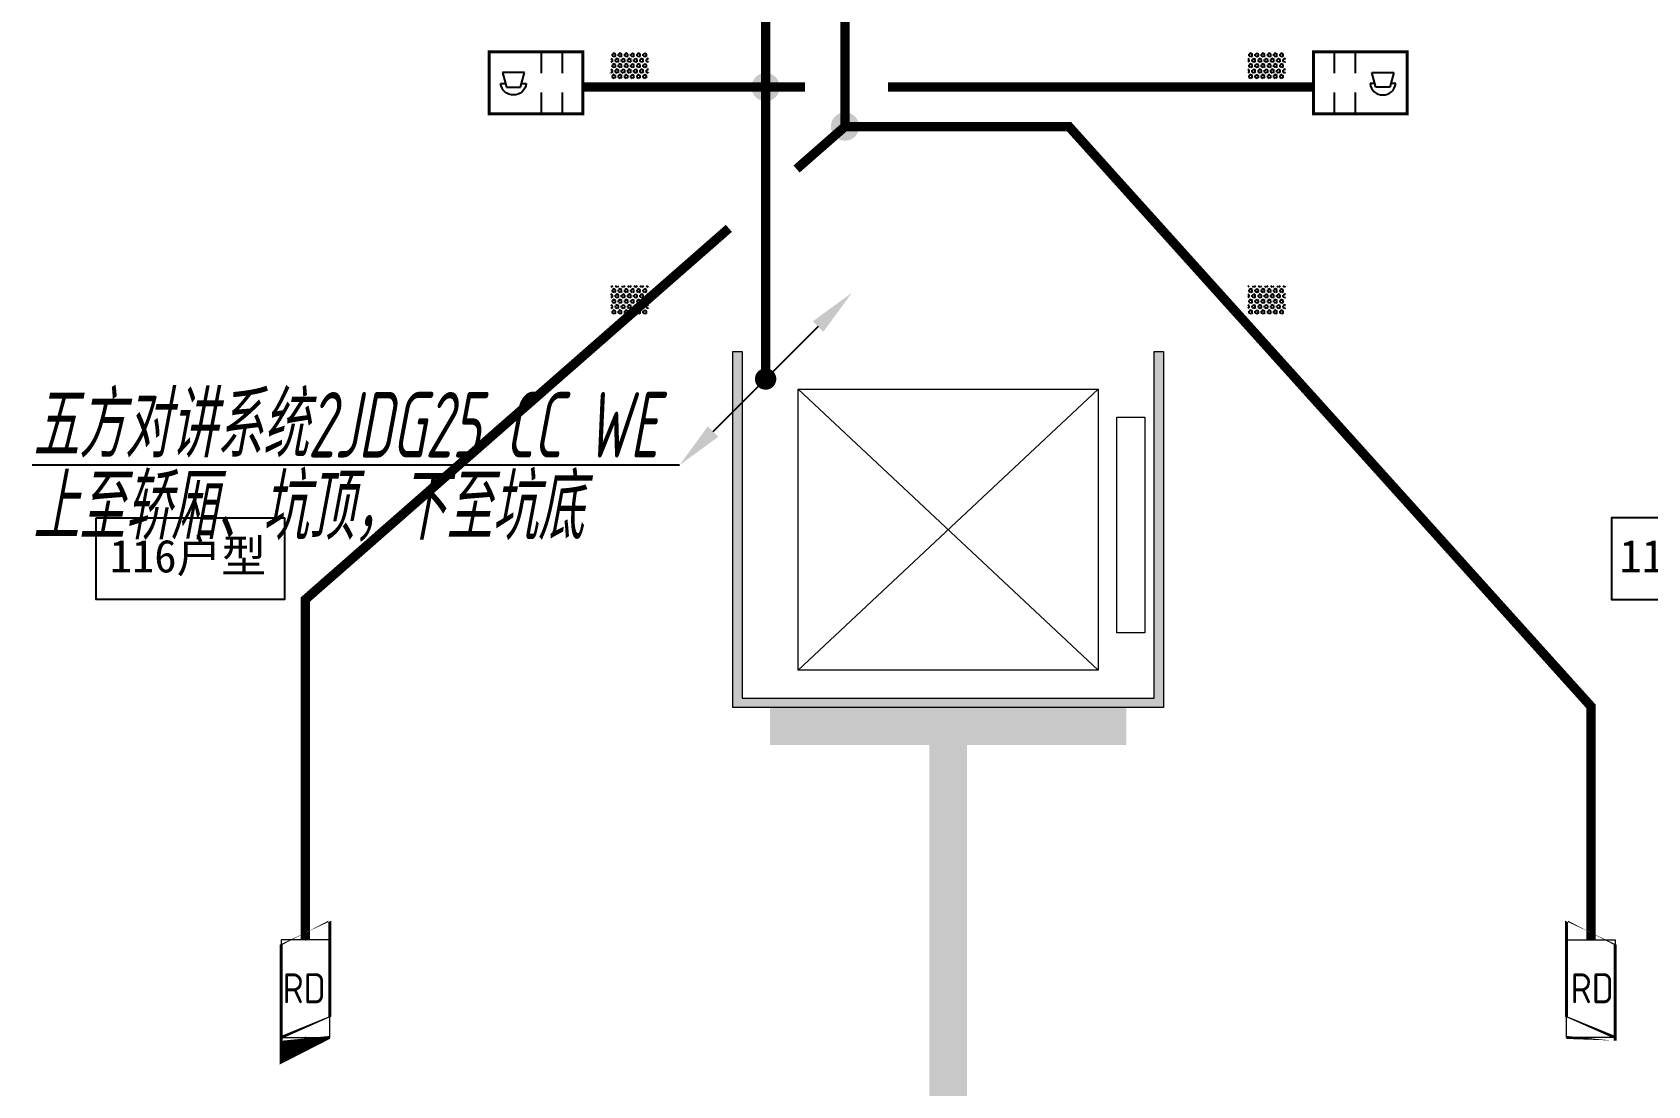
# Model space of a CAD drawing. Extents: x 3774419 to 4775970, y -926964 to 2266.
# Drawn here: x 4461484 to 4470105, y -738672 to -733051 of the extents above; entities that cross this region are included whole.
import ezdxf
from ezdxf.enums import TextEntityAlignment as Align

# ---------------------------------------------------------------- set-up
doc = ezdxf.new("R2010")
doc.units = 0
doc.header["$LTSCALE"] = 1000
doc.header["$MEASUREMENT"] = 0
doc.linetypes.add('DASH', pattern=[0.35, 0.25, -0.1])
doc.layers.get('0').update_dxf_attribs({"linetype": 'CONTINUOUS'})
for name, color, linetype in [('!!电气', 1, 'CONTINUOUS'), ('DIM-照明', 7, 'CONTINUOUS'), ('EQUIP-安防', 3, 'CONTINUOUS'), ('LWIRE', 4, 'CONTINUOUS'), ('WIRE-安防', 4, 'CONTINUOUS'), ('WIRE-综合布线', 5, 'DASH'), ('保温', 6, 'CONTINUOUS')]:
    doc.layers.add(name, color=color, linetype=linetype)
for name, color, linetype, lineweight in [('3.5方案汇报，与郭总、侯月琴确定户型_t8$0$STAIR', 2, 'CONTINUOUS', 18), ('EQUIP-消防', 3, 'CONTINUOUS', 20), ('填充', 251, 'CONTINUOUS', 5)]:
    doc.layers.add(name, color=color, linetype=linetype, lineweight=lineweight)
doc.styles.add('_TEL_DIM', font='SIMPLEX', dxfattribs={"width": 0.8, "height": 3.5, "bigfont": 'HZTXT'})
doc.styles.add('HZTXT', font='gbeitc.shx', dxfattribs={"width": 0.8, "height": 400, "bigfont": 'hztxt.shx'})
doc.styles.get("Standard").update_dxf_attribs({"font": 'gbenor.shx', "bigfont": 'gbcbig.shx'})
doc.styles.add('黑体', font='simhei.ttf')
pattern_1 = [(90, (0, 0), (-16.49778, 1.010197673501861e-15), [9.525, -19.05]), (210, (0, 0), (8.248889999999996, -14.28749658604684), [9.525, -19.05]), (150, (5.83238038093927e-16, 9.525), (-8.248890000000003, -14.28749658604684), [9.525, -19.05])]

# ---------------------------------------------------------------- blocks, each defined once
blk = doc.blocks.new('GDFGDGRD')
at = {"layer": '保温', "linetype": 'Continuous', "ltscale": 10}
h = blk.add_hatch(dxfattribs=at)
h.set_pattern_fill('HEX', color=251, scale=10, angle=90, style=0)
h.set_pattern_definition(pattern_1)
h.paths.add_polyline_path([(431316.5779580405, 372073.7248388497), (431516.5779417312, 372073.7248388497), (431516.6768560584, 372223.7247332454), (431316.6768723676, 372223.7249298903)])
h = blk.add_hatch(dxfattribs=at)
h.set_pattern_fill('HEX', color=251, scale=10, angle=90, style=0)
h.set_pattern_definition(pattern_1)
h.paths.add_polyline_path([(434916.579461211, 372073.7248388497), (434716.5794775203, 372073.7248388497), (434716.4805631932, 372223.7247332454), (434916.4805468839, 372223.7249298903)])
h = blk.add_hatch(dxfattribs=at)
h.set_pattern_fill('HEX', color=251, scale=10, angle=90, style=0)
h.set_pattern_definition(pattern_1)
h.paths.add_polyline_path([(431316.5779582471, 370823.724846115), (431516.5779419378, 370823.724846115), (431516.676856265, 370973.7247405107), (431316.6768725742, 370973.7249371556)])
h = blk.add_hatch(dxfattribs=at)
h.set_pattern_fill('HEX', color=251, scale=10, angle=90, style=0)
h.set_pattern_definition(pattern_1)
h.paths.add_polyline_path([(434916.5794610044, 370823.724846115), (434716.5794773137, 370823.724846115), (434716.4805629865, 370973.7247405107), (434916.4805466773, 370973.7249371556)])
h = blk.add_hatch(dxfattribs=at)
h.set_pattern_fill('HEX', color=251, scale=10, angle=90, style=0)
h.set_pattern_definition([(90, (-70765.89117912838, -151624.7360933621), (-16.49778, 1.010197673501861e-15), [9.525, -19.05]), (210, (-70765.89117912838, -151624.7360933621), (8.248889999999996, -14.28749658604684), [9.525, -19.05]), (150, (-70765.89117912838, -151615.2110933621), (-8.248890000000003, -14.28749658604684), [9.525, -19.05])])
h.paths.add_polyline_path([(434066.5790224251, 368523.7248330163), (434066.5789810187, 368723.7248300065), (432166.5783829462, 368723.7248300508), (432166.5784243525, 368523.7248330605)])
h = blk.add_hatch(dxfattribs=at)
h.set_pattern_fill('HEX', color=251, scale=10, angle=90, style=0)
h.set_pattern_definition([(90, (-70765.89117912838, -152124.7360933621), (-16.49778, 1.010197673501861e-15), [9.525, -19.05]), (210, (-70765.89117912838, -152124.7360933621), (8.248889999999996, -14.28749658604684), [9.525, -19.05]), (150, (-70765.89117912838, -152115.2110933621), (-8.248890000000003, -14.28749658604684), [9.525, -19.05])])
h.paths.add_polyline_path([(433016.677671614, 363923.7248245182), (433216.6776553047, 363923.7248245182), (433216.6776158109, 368523.7247332072), (433016.6776321201, 368523.7249298521)])
blk = doc.blocks.new('A$C24590F8F')
at = {"layer": '填充'}
h = blk.add_hatch(dxfattribs=at)
h.set_pattern_fill('隔热材料02', color=252, scale=100, style=0)
h.set_pattern_definition([(0, (-1161708.397326762, -603838.6308048879), (0, 50), []), (0, (-1161708.397326762, -603821.964304888), (0, 50), []), (270, (-1161664.655826762, -603813.333054888), (50, -9.184850993605149e-15), [5.01775, -44.98225]), (270, (-1161702.114576762, -603813.333054888), (50, -9.184850993605149e-15), [5.01775, -44.98225]), (90, (-1161676.602826762, -603847.262054888), (-50, 3.061616997868383e-15), [5.01775, -44.98225]), (90, (-1161690.167826762, -603847.262054888), (-50, 3.061616997868383e-15), [5.01775, -44.98225]), (180, (-1161658.373076762, -603855.297554888), (-6.123233995736766e-15, -50), [50.02425, 0.02425]), (135, (-1161672.330326762, -603852.7888048879), (2.775557561562891e-15, 49.99987405109137), [4.268000000000001, -66.44274999999999]), (116.56505, (-1161625.348326762, -603849.770804888), (0.0001128305918363104, 49.99993342107836), [2.804999999999994, -108.9984999999998]), (116.56505, (-1161675.348326762, -603849.770804888), (0.0001128305918363104, 49.99993342107836), [2.804999999999994, -108.9984999999998]), (153.43495, (-1161617.312826762, -603855.297554888), (-0.0001128305918057793, 49.99993342107837), [5.609999999999999, -106.1935]), (153.43495, (-1161667.312826762, -603855.297554888), (-0.0001128305918057793, 49.99993342107837), [5.609999999999999, -106.1935]), (63.43495000000001, (-1161626.602826762, -603842.2443048878), (-0.0001128305918307593, 49.99993342107837), [26.714, -85.0895]), (63.43495000000001, (-1161676.602826762, -603842.2443048878), (-0.0001128305918307593, 49.99993342107837), [26.714, -85.0895]), (116.56505, (-1161614.655826762, -603813.333054888), (0.0001128305918363104, 49.99993342107836), [2.804999999999994, -108.9984999999998]), (116.56505, (-1161664.655826762, -603813.333054888), (0.0001128305918363104, 49.99993342107836), [2.804999999999994, -108.9984999999998]), (135, (-1161665.910326762, -603810.8243048879), (2.775557561562891e-15, 49.99987405109137), [4.268000000000001, -66.44274999999999]), (153.43495, (-1161618.928326762, -603807.806304888), (-0.0001128305918057793, 49.99993342107837), [5.609999999999999, -106.1935]), (153.43495, (-1161668.928326762, -603807.806304888), (-0.0001128305918057793, 49.99993342107837), [5.609999999999999, -106.1935]), (45, (-1161700.860076762, -603810.8243048879), (0, 49.99987405109137), [4.268000000000001, -66.44274999999999]), (63.43495000000001, (-1161652.114576762, -603813.333054888), (-0.0001128305918307593, 49.99993342107837), [2.805, -108.9985]), (63.43495000000001, (-1161702.114576762, -603813.333054888), (-0.0001128305918307593, 49.99993342107837), [2.805, -108.9985]), (26.56505, (-1161647.842326762, -603807.806304888), (0.0001128305918307593, 49.99993342107837), [5.609999999999999, -106.1935]), (26.56505, (-1161697.842326762, -603807.806304888), (0.0001128305918307593, 49.99993342107837), [5.609999999999999, -106.1935]), (116.56505, (-1161640.167826762, -603842.2443048878), (0.0001128305918363104, 49.99993342107836), [26.71399999999995, -85.08949999999982]), (116.56505, (-1161690.167826762, -603842.2443048878), (0.0001128305918363104, 49.99993342107836), [26.71399999999995, -85.08949999999982]), (45, (-1161694.440076762, -603852.7888048879), (0, 49.99987405109137), [4.268000000000001, -66.44274999999999]), (63.43495000000001, (-1161641.422076762, -603849.770804888), (-0.0001128305918307593, 49.99993342107837), [2.805, -108.9985]), (63.43495000000001, (-1161691.422076762, -603849.770804888), (-0.0001128305918307593, 49.99993342107837), [2.805, -108.9985]), (26.56505, (-1161649.457826762, -603855.297554888), (0.0001128305918307593, 49.99993342107837), [5.609999999999999, -106.1935]), (26.56505, (-1161699.457826762, -603855.297554888), (0.0001128305918307593, 49.99993342107837), [5.609999999999999, -106.1935])])
h.paths.add_polyline_path([(13600.00000227056, 6799.999998826068), (13650.00000227056, 6799.999998824438), (13650.00000220258, 4899.999998804298), (11350.00000219326, 4899.999998822226), (11350.00000216719, 6799.999998825602), (11400.00000216719, 6799.999998824787), (11400.00000219233, 4949.999998819316), (13600.00000220444, 4949.999998804764)])
at = {"color": 252}
for points in [[(7952.935796685517, 5913.646078428952), (8958.935796685517, 5913.646078428952), (8958.935796685517, 5477.646078428952), (7952.935796685517, 5477.646078428952)], [(17047.06421682518, 5913.646078428952), (16041.06421682518, 5913.646078428952), (16041.06421682518, 5477.646078428952), (17047.06421682518, 5477.646078428952)]]:
    blk.add_lwpolyline(points, close=True, dxfattribs=at)
at = {"layer": '3.5方案汇报，与郭总、侯月琴确定户型_t8$0$STAIR', "color": 252}
for p, q in [((13300.00029884279, 6599.999998813844), (11700.00029884186, 5099.999998815241)), ((11700.00029884186, 6599.999998813844), (13300.00029884279, 5099.999998815241))]:
    blk.add_line(p, q, dxfattribs=at)
for points in [[(11700.00029884186, 5099.999998815241), (11700.00029884186, 6599.999998813844), (13300.00029884279, 6599.999998813844), (13300.00029884279, 5099.999998815241)], [(13400.00029883254, 5299.999998930725), (13400.00029883254, 6449.999998931191), (13550.00029883534, 6449.999998931191), (13550.00029883534, 5299.999998930725)]]:
    blk.add_lwpolyline(points, close=True, dxfattribs=at)
at = {"layer": '填充', "color": 252}
blk.add_lwpolyline([(13600.00000227056, 6799.999998826068), (13650.00000227056, 6799.999998824438), (13650.00000220258, 4899.999998804298), (11350.00000219326, 4899.999998822226), (11350.00000216719, 6799.999998825602), (11400.00000216719, 6799.999998824787), (11400.00000219233, 4949.999998819316), (13600.00000220444, 4949.999998804764)], close=True, dxfattribs=at)
at = {"color": 252}
blk.add_blockref('GDFGDGRD', (-420616.5787028717, -363823.7248327105), dxfattribs=at)
at = {"color": 252, "style": '黑体'}
for p in [(8024.982072439045, 5621.458962865639), (16083.30445792526, 5621.458962865639)]:
    blk.add_text('116户型', height=175, dxfattribs=at).set_placement(p)
blk = doc.blocks.new('$equip$00002771')
for p, q in [((-0.6500000000087311, 0.6500000000014552), (-0.6500000000087311, 0)), ((0.6500000000087311, 0.6500000000014552), (-0.6500000000087311, 0.6500000000014552)), ((0.6500000000087311, 0), (0.6500000000087311, 0.6500000000014552)), ((-0.6500000000087311, 0), (0.6500000000087311, 0))]:
    blk.add_line(p, q)
at = {"const_width": 0.04}
blk.add_lwpolyline([(-0.6500000000087311, 0.6500000000014552), (-0.6500000000087311, 0), (0.6500000000087311, 0), (0.6500000000087311, 0.6500000000014552), (-0.6500000000087311, 0.6500000000014552), (-0.6500000000087311, 0)], dxfattribs=at)
for p in [(0, 0.6500000000014552), (-0.6500000000087311, 0.3250000000007276), (0.6500000000087311, 0.3250000000007276), (0, 0)]:
    blk.add_point(p)
at = {"color": 7}
blk.add_attdef('$TEXT$', text='', height=0.4, dxfattribs=at).set_placement((0.006237997862626798, 0.3429758970196417), align=Align.MIDDLE_CENTER)
at = {"color": 7, "flags": 1}
for tag, height, p in [('B', 0.4, (0.9046029297314817, 0.2456043182446592)), ('A', 2e-05, (0, 0))]:
    blk.add_attdef(tag, text='', height=height, dxfattribs=at).set_placement(p, align=Align.MIDDLE_CENTER)
blk = doc.blocks.new('$equip$00002628')
at = {"linetype": 'Continuous'}
for p, q in [((-0.624999999998181, 0.4150000000045111), (0.625000000001819, 0.4150000000045111)), ((-0.624999999998181, -0.4150000000045111), (-0.624999999998181, 0.4150000000045111)), ((0.07074779736467462, 0.1292446097322681), (0.07074779736467462, 0.4150000000045111)), ((0.3500291924156045, 0.1292446097322681), (0.3500291924156045, 0.4150000000045111)), ((0.625000000001819, 0.4150000000045111), (0.625000000001819, -0.4150000000045111)), ((-0.4717313354612998, 0.009603462141967611), (-0.4090194958534994, 0.009603462141967611)), ((-0.4457289298279647, -0.1375965378647379), (-0.3945289298262651, 0.05760346212991863)), ((-0.3945289298262651, 0.05760346212991863), (-0.3945289298262651, 0.05760346212991863)), ((-0.3945289298262651, 0.05760346212991863), (-0.2057289298081741, 0.05760346212991863)), ((-0.2057289298081741, 0.05760346212991863), (-0.1545289298064745, -0.1375965378647379)), ((-0.1912383637663879, 0.009603462141967611), (-0.1285265242022433, 0.009603462141967611)), ((-0.1545289298064745, -0.1375965378647379), (-0.4457289298279647, -0.1375965378647379)), ((0.07074779736467462, -0.4150000000045111), (0.07074779736467462, -0.1292446097468201)), ((0.3500291924156045, -0.4150000000045111), (0.3500291924156045, -0.1292446097468201)), ((0.625000000001819, -0.4150000000045111), (-0.624999999998181, -0.4150000000045111))]:
    blk.add_line(p, q, dxfattribs=at)
at = {"const_width": 0.04}
blk.add_lwpolyline([(-0.624999999998181, 0.4150000000045111), (0.625000000001819, 0.4150000000045111), (0.625000000001819, -0.4150000000045111), (-0.624999999998181, -0.4150000000045111), (-0.624999999998181, 0.4150000000045111), (0.625000000001819, 0.4150000000045111)], dxfattribs=at)
at = {"linetype": 'Continuous'}
blk.add_arc((-0.3001289298244956, -0.01143547351603047), 0.1728873113639825, 6.989740462788838, 173.0102595372112, dxfattribs=at)
for p in [(1.818989403545856e-12, 0.4150000000045111), (-0.624999999998181, 0), (0.625000000001819, -3.637978807091713e-12), (1.818989403545856e-12, -0.4150000000045111)]:
    blk.add_point(p)
at = {"color": 7, "style": '_TEL_DIM', "flags": 1}
blk.add_attdef('A', text='', height=2.5e-05, dxfattribs=at).set_placement((1.818989403545856e-12, 0), align=Align.MIDDLE_CENTER)
blk = doc.blocks.new('$TelecSys$00000080')
for p, q in [((-0.7000000000007276, -0.7000000000007276), (0, 0)), ((0.1041666666678793, 0.1041666666660603), (0.1041666666678793, 0.1041666666660603)), ((-0.1041666666678793, -0.1041666666660603), (-0.1041666666678793, -0.1041666666660603))]:
    blk.add_line(p, q)
at = {"const_width": 0.1425}
blk.add_lwpolyline([(0.07125000000087311, 0, 1), (-0.07125000000087311, 0, 1)], format="xyb", close=True, dxfattribs=at)
blk.add_solid([(-0.6300000000010186, -0.7700000000004366), (-0.7700000000004366, -0.6299999999991996), (-1.150000000001455, -1.149999999999636)])
at = {"width": 0.8, "flags": 9}
blk.add_attdef('A', (0, 0), '', height=2e-05, rotation=180, dxfattribs=at)
blk = doc.blocks.new('$TelecSys$00000079')
for p, q in [((0.7000000000007276, 0.7000000000007276), (0, 0)), ((0.1041666666678793, 0.1041666666660603), (0.1041666666678793, 0.1041666666660603)), ((-0.1041666666678793, -0.1041666666660603), (-0.1041666666678793, -0.1041666666660603))]:
    blk.add_line(p, q)
at = {"const_width": 0.1425}
blk.add_lwpolyline([(-0.07125000000087311, 0, 1), (0.07125000000087311, 0, 1)], format="xyb", close=True, dxfattribs=at)
blk.add_solid([(0.6300000000010186, 0.7700000000004366), (0.7700000000004366, 0.6299999999991996), (1.150000000001455, 1.149999999999636)])
at = {"width": 0.8, "flags": 9}
blk.add_attdef('A', (0, 0), '', height=2e-05, dxfattribs=at)

msp = doc.modelspace()

# ---------------------------------------------------------------- hatches: boundary and pattern name
at = {"layer": '!!电气'}
h = msp.add_hatch(color=0, dxfattribs=at)
edge = h.paths.add_edge_path()
edge.add_arc((4465397.797319369, -733343.4409120283), 75.49166469927877, -89.96552183439447, 270.0344781656055)
h = msp.add_hatch(color=0, dxfattribs=at)
edge = h.paths.add_edge_path()
edge.add_arc((4465821.531152824, -733553.7886600245), 75.49166469927877, -89.96552183439447, 270.0344781656055)

# ---------------------------------------------------------------- linework, layer by layer
msp.add_line((4464937.797319369, -735361.2933982601), (4461484.151024124, -735361.2933982601), dxfattribs=at)
at = {"layer": 'WIRE-安防', "color": 6, "const_width": 50}
for points in [[(4465397.797319351, -730487.0343865466), (4465397.797319369, -733343.4409120283)], [(4464422.039060257, -733343.4409120935), (4465607.828800457, -733343.4409120199)], [(4465397.797319369, -733343.440912033), (4465397.797319369, -734901.2933982601)], [(4466050.852703238, -733343.4409120025), (4468322.041163959, -733343.4409120025)]]:
    msp.add_lwpolyline(points, dxfattribs=at)
at = {"layer": 'WIRE-综合布线', "color": 4, "const_width": 50}
for points in [[(4465821.531152824, -730380.6022716181), (4465821.531152824, -733553.7886600245)], [(4465821.531152824, -733553.7886600245), (4465562.985558344, -733780.36900823)], [(4469802.040411517, -737894.9205944114), (4469802.040411517, -736647.5520170047), (4467016.335540419, -733553.7886600245), (4465821.531152824, -733553.7886600245)], [(4465201.654378608, -734097.0270610857), (4462942.039812697, -736077.2745148716), (4462942.039812697, -737894.9205944114)]]:
    msp.add_lwpolyline(points, dxfattribs=at)

# ---------------------------------------------------------------- block references
at = {"layer": '!!电气'}
msp.add_blockref('A$C24590F8F', (4453872.039813265, -741554.9205933008), dxfattribs=at)
at = {"layer": 'EQUIP-安防', "color": 6, "yscale": 400, "zscale": 400, "rotation": 180}
for p, xscale in [((4464172.039060256, -733320.920594664), -400), ((4468572.041163959, -733320.920594664), 400)]:
    msp.add_blockref('$equip$00002628', p, dxfattribs=dict(at, xscale=xscale))
at = {"layer": 'EQUIP-消防', "color": 6}
ref = msp.add_blockref('$equip$00002771', (4463072.039812699, -738154.9205944145), dxfattribs=dict(at, xscale=400, yscale=400, zscale=400, rotation=90.00000000024009))
ref.add_attrib('$TEXT$', 'RD', dxfattribs={"layer": '0', "color": 7, "height": 160}).set_placement((4462934.849453891, -738152.4253952699), align=Align.MIDDLE_CENTER)
ref = msp.add_blockref('$equip$00002771', (4469672.040411517, -738154.9205944145), dxfattribs=dict(at, xscale=-400, yscale=400, zscale=400, rotation=269.9999999997599))
ref.add_attrib('$TEXT$', 'RD', dxfattribs={"layer": '0', "color": 7, "height": 160}).set_placement((4469809.230770323, -738152.4253952699), align=Align.MIDDLE_CENTER)
at = {"layer": 'LWIRE', "xscale": 400, "yscale": 400, "zscale": 400}
for name in ['$TelecSys$00000079', '$TelecSys$00000080']:
    msp.add_blockref(name, (4465397.797319369, -734901.2933982601), dxfattribs=at)

# ---------------------------------------------------------------- texts
at = {"layer": 'DIM-照明', "color": 7, "style": 'HZTXT', "width": 0.7}
for s, p in [('五方对讲系统2JDG25 CC WE', (4461484.729565747, -735320.3142203377)), ('上至轿厢、坑顶，下至坑底', (4461484.729565747, -735758.900787231))]:
    msp.add_text(s, height=350, rotation=359.9999999999923, dxfattribs=at).set_placement(p)

doc.saveas('drawing.dxf')
